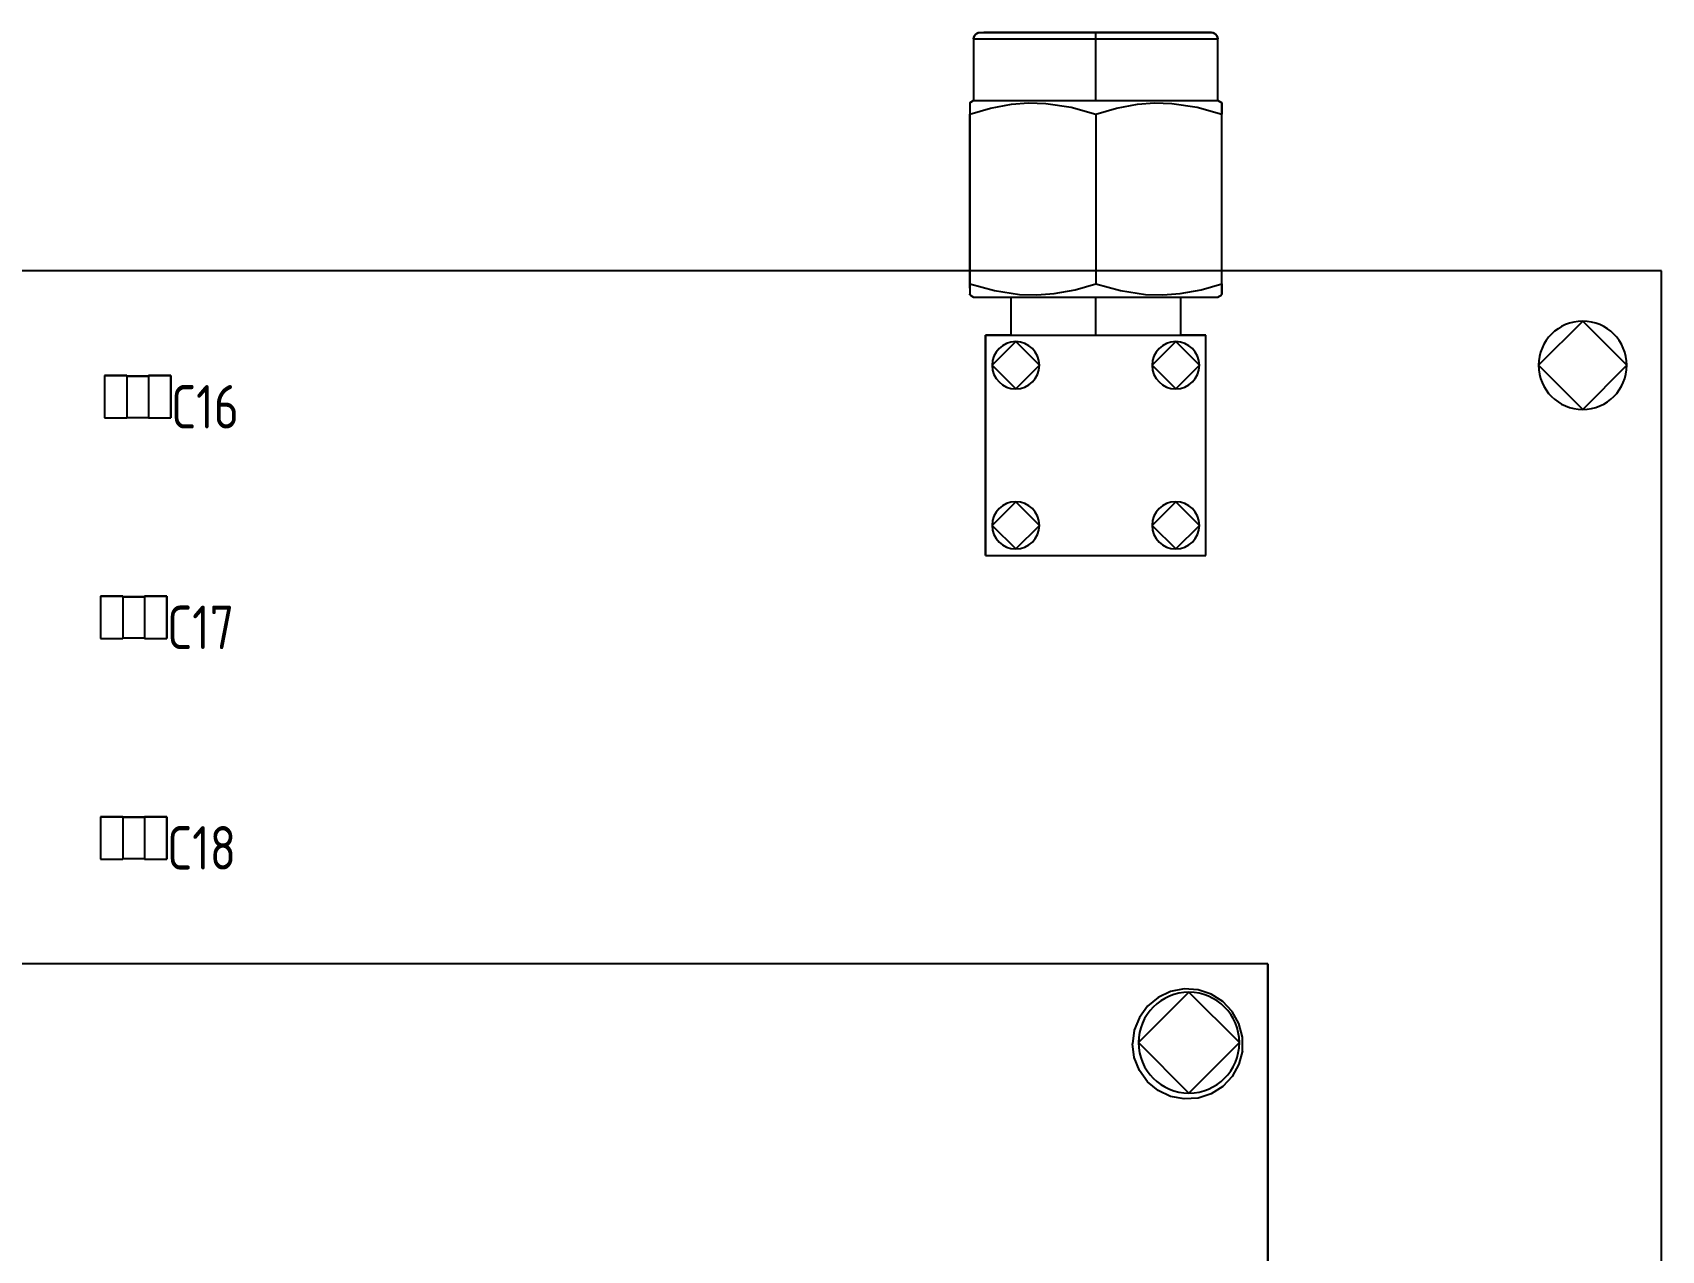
# Model space of a CAD drawing. Header units: inches. Extents: x 0 to 841, y -594 to 0.
# Drawn here: x 342 to 393.7, y -91.8 to -53.2 of the extents above; entities that cross this region are included whole.
import ezdxf

# ---------------------------------------------------------------- set-up
doc = ezdxf.new("R2010")
doc.units = ezdxf.units.IN
doc.header["$MEASUREMENT"] = 0
doc.styles.add('GOST type A0', font='gost.TTF', dxfattribs={"height": 2.116667})

msp = doc.modelspace()

# ---------------------------------------------------------------- linework, layer by layer
at = {"color": 7}
for p, q in [((371.97, -53.252), (371.938, -53.294)), ((371.938, -53.294), (371.97, -53.252)), ((371.97, -53.252), (371.938, -53.294)), ((371.938, -53.294), (371.97, -53.252)), ((371.97, -53.252), (371.938, -53.294)), ((371.938, -53.294), (371.97, -53.252)), ((371.97, -53.252), (371.938, -53.294)), ((371.938, -53.294), (371.97, -53.252)), ((372.011, -53.221), (371.97, -53.252)), ((371.97, -53.252), (372.011, -53.221)), ((372.011, -53.221), (371.97, -53.252)), ((371.97, -53.252), (372.011, -53.221)), ((372.011, -53.221), (371.97, -53.252)), ((371.97, -53.252), (372.011, -53.221)), ((372.011, -53.221), (371.97, -53.252)), ((371.97, -53.252), (372.011, -53.221)), ((372.059, -53.201), (372.011, -53.221)), ((372.011, -53.221), (372.059, -53.201)), ((372.059, -53.201), (372.011, -53.221)), ((372.011, -53.221), (372.059, -53.201)), ((372.059, -53.201), (372.011, -53.221)), ((372.011, -53.221), (372.059, -53.201)), ((372.059, -53.201), (372.011, -53.221)), ((372.011, -53.221), (372.059, -53.201)), ((372.236, -53.194), (372.059, -53.201)), ((372.059, -53.201), (372.236, -53.194)), ((372.236, -53.194), (372.059, -53.201)), ((372.059, -53.201), (372.236, -53.194)), ((372.236, -53.194), (372.059, -53.201)), ((372.059, -53.201), (372.236, -53.194)), ((372.236, -53.194), (372.059, -53.201)), ((372.059, -53.201), (372.236, -53.194)), ((375.786, -53.194), (372.236, -53.194)), ((372.236, -53.194), (372.603, -53.194)), ((375.786, -53.194), (372.236, -53.194)), ((372.236, -53.194), (372.603, -53.194)), ((375.786, -53.194), (372.236, -53.194)), ((372.236, -53.194), (372.603, -53.194)), ((375.786, -53.194), (372.236, -53.194)), ((372.236, -53.194), (372.603, -53.194)), ((372.603, -53.194), (373.187, -53.194)), ((372.603, -53.194), (373.187, -53.194)), ((372.603, -53.194), (373.187, -53.194)), ((372.603, -53.194), (373.187, -53.194)), ((373.187, -53.194), (373.949, -53.194)), ((373.187, -53.194), (373.949, -53.194)), ((373.187, -53.194), (373.949, -53.194)), ((373.187, -53.194), (373.949, -53.194)), ((373.949, -53.194), (374.835, -53.194)), ((373.949, -53.194), (374.835, -53.194)), ((373.949, -53.194), (374.835, -53.194)), ((373.949, -53.194), (374.835, -53.194)), ((374.835, -53.194), (375.786, -53.194)), ((374.835, -53.194), (375.786, -53.194)), ((374.835, -53.194), (375.786, -53.194)), ((374.835, -53.194), (375.786, -53.194)), ((379.461, -53.194), (375.786, -53.194)), ((375.786, -53.194), (376.737, -53.194)), ((375.786, -53.201), (375.786, -53.194)), ((379.461, -53.194), (375.786, -53.194)), ((375.786, -53.194), (376.737, -53.194)), ((375.786, -53.201), (375.786, -53.194)), ((379.461, -53.194), (375.786, -53.194)), ((375.786, -53.194), (376.737, -53.194)), ((375.786, -53.201), (375.786, -53.194)), ((379.461, -53.194), (375.786, -53.194)), ((375.786, -53.194), (376.737, -53.194)), ((375.786, -53.201), (375.786, -53.194)), ((375.786, -53.221), (375.786, -53.201)), ((375.786, -53.221), (375.786, -53.201)), ((375.786, -53.221), (375.786, -53.201)), ((375.786, -53.221), (375.786, -53.201)), ((375.786, -53.252), (375.786, -53.221)), ((375.786, -53.252), (375.786, -53.221)), ((375.786, -53.252), (375.786, -53.221)), ((375.786, -53.252), (375.786, -53.221)), ((375.786, -53.294), (375.786, -53.252)), ((375.786, -53.294), (375.786, -53.252)), ((375.786, -53.294), (375.786, -53.252)), ((375.786, -53.294), (375.786, -53.252)), ((376.737, -53.194), (377.624, -53.194)), ((376.737, -53.194), (377.624, -53.194)), ((376.737, -53.194), (377.624, -53.194)), ((376.737, -53.194), (377.624, -53.194)), ((377.624, -53.194), (378.385, -53.194)), ((377.624, -53.194), (378.385, -53.194)), ((377.624, -53.194), (378.385, -53.194)), ((377.624, -53.194), (378.385, -53.194)), ((378.385, -53.194), (378.969, -53.194)), ((378.385, -53.194), (378.969, -53.194)), ((378.385, -53.194), (378.969, -53.194)), ((378.385, -53.194), (378.969, -53.194)), ((378.969, -53.194), (379.336, -53.194)), ((378.969, -53.194), (379.336, -53.194)), ((378.969, -53.194), (379.336, -53.194)), ((378.969, -53.194), (379.336, -53.194)), ((379.336, -53.194), (379.461, -53.194)), ((379.336, -53.194), (379.461, -53.194)), ((379.336, -53.194), (379.461, -53.194)), ((379.336, -53.194), (379.461, -53.194)), ((379.513, -53.201), (379.461, -53.194)), ((379.461, -53.194), (379.513, -53.201)), ((379.513, -53.201), (379.461, -53.194)), ((379.461, -53.194), (379.513, -53.201)), ((379.513, -53.201), (379.461, -53.194)), ((379.461, -53.194), (379.513, -53.201)), ((379.513, -53.201), (379.461, -53.194)), ((379.461, -53.194), (379.513, -53.201)), ((379.561, -53.221), (379.513, -53.201)), ((379.513, -53.201), (379.561, -53.221)), ((379.561, -53.221), (379.513, -53.201)), ((379.513, -53.201), (379.561, -53.221)), ((379.561, -53.221), (379.513, -53.201)), ((379.513, -53.201), (379.561, -53.221)), ((379.561, -53.221), (379.513, -53.201)), ((379.513, -53.201), (379.561, -53.221)), ((379.602, -53.252), (379.561, -53.221)), ((379.561, -53.221), (379.602, -53.252)), ((379.602, -53.252), (379.561, -53.221)), ((379.561, -53.221), (379.602, -53.252)), ((379.602, -53.252), (379.561, -53.221)), ((379.561, -53.221), (379.602, -53.252)), ((379.602, -53.252), (379.561, -53.221)), ((379.561, -53.221), (379.602, -53.252)), ((379.634, -53.294), (379.602, -53.252)), ((379.602, -53.252), (379.634, -53.294)), ((379.634, -53.294), (379.602, -53.252)), ((379.602, -53.252), (379.634, -53.294)), ((379.634, -53.294), (379.602, -53.252)), ((379.602, -53.252), (379.634, -53.294)), ((379.634, -53.294), (379.602, -53.252)), ((379.602, -53.252), (379.634, -53.294)), ((371.918, -53.342), (371.911, -53.394)), ((371.911, -53.394), (371.918, -53.342)), ((371.918, -53.342), (371.911, -53.394)), ((371.911, -53.394), (371.918, -53.342)), ((371.918, -53.342), (371.911, -53.394)), ((371.911, -53.394), (371.918, -53.342)), ((371.918, -53.342), (371.911, -53.394)), ((371.911, -53.394), (371.918, -53.342)), ((371.911, -53.394), (371.911, -55.354)), ((371.911, -53.394), (372.043, -53.394)), ((371.911, -53.394), (371.911, -55.354)), ((371.911, -53.394), (371.911, -55.354)), ((371.911, -53.394), (372.043, -53.394)), ((371.911, -53.394), (371.911, -55.354)), ((371.911, -53.394), (371.911, -55.354)), ((371.911, -53.394), (372.043, -53.394)), ((371.911, -53.394), (371.911, -55.354)), ((371.911, -53.394), (371.911, -55.354)), ((371.911, -53.394), (372.043, -53.394)), ((371.911, -53.394), (371.911, -55.354)), ((371.938, -53.294), (371.918, -53.342)), ((371.918, -53.342), (371.938, -53.294)), ((371.938, -53.294), (371.918, -53.342)), ((371.918, -53.342), (371.938, -53.294)), ((371.938, -53.294), (371.918, -53.342)), ((371.918, -53.342), (371.938, -53.294)), ((371.938, -53.294), (371.918, -53.342)), ((371.918, -53.342), (371.938, -53.294)), ((372.043, -53.394), (372.43, -53.394)), ((372.043, -53.394), (372.43, -53.394)), ((372.043, -53.394), (372.43, -53.394)), ((372.043, -53.394), (372.43, -53.394)), ((372.43, -53.394), (373.046, -53.394)), ((372.43, -53.394), (373.046, -53.394)), ((372.43, -53.394), (373.046, -53.394)), ((372.43, -53.394), (373.046, -53.394)), ((373.046, -53.394), (373.849, -53.394)), ((373.046, -53.394), (373.849, -53.394)), ((373.046, -53.394), (373.849, -53.394)), ((373.046, -53.394), (373.849, -53.394)), ((373.849, -53.394), (374.783, -53.394)), ((373.849, -53.394), (374.783, -53.394)), ((373.849, -53.394), (374.783, -53.394)), ((373.849, -53.394), (374.783, -53.394)), ((374.783, -53.394), (375.786, -53.394)), ((374.783, -53.394), (375.786, -53.394)), ((374.783, -53.394), (375.786, -53.394)), ((374.783, -53.394), (375.786, -53.394)), ((375.786, -53.342), (375.786, -53.294)), ((375.786, -53.342), (375.786, -53.294)), ((375.786, -53.342), (375.786, -53.294)), ((375.786, -53.342), (375.786, -53.294)), ((375.786, -53.394), (375.786, -53.342)), ((375.786, -53.394), (375.786, -53.342)), ((375.786, -53.394), (375.786, -53.342)), ((375.786, -53.394), (375.786, -53.342)), ((375.786, -53.394), (376.789, -53.394)), ((375.786, -55.354), (375.786, -53.394)), ((375.786, -53.394), (376.789, -53.394)), ((375.786, -55.354), (375.786, -53.394)), ((375.786, -53.394), (376.789, -53.394)), ((375.786, -55.354), (375.786, -53.394)), ((375.786, -53.394), (376.789, -53.394)), ((375.786, -55.354), (375.786, -53.394)), ((376.789, -53.394), (377.724, -53.394)), ((376.789, -53.394), (377.724, -53.394)), ((376.789, -53.394), (377.724, -53.394)), ((376.789, -53.394), (377.724, -53.394)), ((377.724, -53.394), (378.526, -53.394)), ((377.724, -53.394), (378.526, -53.394)), ((377.724, -53.394), (378.526, -53.394)), ((377.724, -53.394), (378.526, -53.394)), ((378.526, -53.394), (379.142, -53.394)), ((378.526, -53.394), (379.142, -53.394)), ((378.526, -53.394), (379.142, -53.394)), ((378.526, -53.394), (379.142, -53.394)), ((379.142, -53.394), (379.529, -53.394)), ((379.142, -53.394), (379.529, -53.394)), ((379.142, -53.394), (379.529, -53.394)), ((379.142, -53.394), (379.529, -53.394)), ((379.529, -53.394), (379.661, -53.394)), ((379.529, -53.394), (379.661, -53.394)), ((379.529, -53.394), (379.661, -53.394)), ((379.529, -53.394), (379.661, -53.394)), ((379.654, -53.342), (379.634, -53.294)), ((379.634, -53.294), (379.654, -53.342)), ((379.654, -53.342), (379.634, -53.294)), ((379.634, -53.294), (379.654, -53.342)), ((379.654, -53.342), (379.634, -53.294)), ((379.634, -53.294), (379.654, -53.342)), ((379.654, -53.342), (379.634, -53.294)), ((379.634, -53.294), (379.654, -53.342)), ((379.661, -53.394), (379.654, -53.342)), ((379.654, -53.342), (379.661, -53.394)), ((379.661, -53.394), (379.654, -53.342)), ((379.654, -53.342), (379.661, -53.394)), ((379.661, -53.394), (379.654, -53.342)), ((379.654, -53.342), (379.661, -53.394)), ((379.661, -53.394), (379.654, -53.342)), ((379.654, -53.342), (379.661, -53.394)), ((379.661, -55.354), (379.661, -53.394)), ((379.661, -55.354), (379.661, -53.394)), ((379.661, -55.354), (379.661, -53.394)), ((379.661, -55.354), (379.661, -53.394)), ((379.661, -55.354), (379.661, -53.394)), ((379.661, -55.354), (379.661, -53.394)), ((379.661, -55.354), (379.661, -53.394)), ((379.661, -55.354), (379.661, -53.394)), ((371.911, -55.354), (371.786, -55.426)), ((371.786, -55.426), (371.911, -55.354)), ((371.911, -55.354), (371.786, -55.426)), ((371.786, -55.426), (371.911, -55.354)), ((371.911, -55.354), (371.786, -55.426)), ((371.786, -55.426), (371.911, -55.354)), ((371.911, -55.354), (371.786, -55.426)), ((371.786, -55.426), (371.911, -55.354)), ((371.786, -55.426), (371.786, -55.783)), ((371.786, -55.426), (371.786, -55.451)), ((371.786, -55.426), (371.786, -55.783)), ((371.786, -55.426), (371.786, -55.451)), ((371.786, -55.426), (371.786, -55.783)), ((371.786, -55.426), (371.786, -55.451)), ((371.786, -55.426), (371.786, -55.783)), ((371.786, -55.426), (371.786, -55.451)), ((371.786, -55.451), (371.786, -55.523)), ((371.786, -55.451), (371.786, -55.523)), ((371.786, -55.451), (371.786, -55.523)), ((371.786, -55.451), (371.786, -55.523)), ((371.786, -55.523), (371.786, -55.636)), ((371.786, -55.523), (371.786, -55.636)), ((371.786, -55.523), (371.786, -55.636)), ((371.786, -55.523), (371.786, -55.636)), ((371.786, -55.783), (372.443, -55.594)), ((371.786, -55.783), (372.443, -55.594)), ((371.786, -55.783), (372.443, -55.594)), ((371.786, -55.783), (372.443, -55.594)), ((371.786, -55.636), (371.786, -55.783)), ((371.786, -55.636), (371.786, -55.783)), ((371.786, -55.636), (371.786, -55.783)), ((371.786, -55.636), (371.786, -55.783)), ((371.786, -55.783), (371.786, -61.164)), ((371.786, -61.164), (371.786, -55.783)), ((371.786, -55.783), (371.786, -61.164)), ((371.786, -61.164), (371.786, -55.783)), ((371.786, -55.783), (371.786, -61.164)), ((371.786, -61.164), (371.786, -55.783)), ((371.786, -55.783), (371.786, -61.164)), ((371.786, -61.164), (371.786, -55.783)), ((371.911, -55.354), (372.043, -55.354)), ((371.911, -55.354), (372.043, -55.354)), ((371.911, -55.354), (372.043, -55.354)), ((371.911, -55.354), (372.043, -55.354)), ((372.043, -55.354), (372.43, -55.354)), ((372.043, -55.354), (372.43, -55.354)), ((372.043, -55.354), (372.43, -55.354)), ((372.043, -55.354), (372.43, -55.354)), ((372.43, -55.354), (373.046, -55.354)), ((372.43, -55.354), (373.046, -55.354)), ((372.43, -55.354), (373.046, -55.354)), ((372.43, -55.354), (373.046, -55.354)), ((372.443, -55.594), (373.108, -55.471)), ((372.443, -55.594), (373.108, -55.471)), ((372.443, -55.594), (373.108, -55.471)), ((372.443, -55.594), (373.108, -55.471)), ((373.046, -55.354), (373.849, -55.354)), ((373.046, -55.354), (373.849, -55.354)), ((373.046, -55.354), (373.849, -55.354)), ((373.046, -55.354), (373.849, -55.354)), ((373.108, -55.471), (373.653, -55.428)), ((373.108, -55.471), (373.653, -55.428)), ((373.108, -55.471), (373.653, -55.428)), ((373.108, -55.471), (373.653, -55.428)), ((373.653, -55.428), (374.203, -55.443)), ((373.653, -55.428), (374.203, -55.443)), ((373.653, -55.428), (374.203, -55.443)), ((373.653, -55.428), (374.203, -55.443)), ((373.849, -55.354), (374.783, -55.354)), ((373.849, -55.354), (374.783, -55.354)), ((373.849, -55.354), (374.783, -55.354)), ((373.849, -55.354), (374.783, -55.354)), ((374.203, -55.443), (375.002, -55.564)), ((374.203, -55.443), (375.002, -55.564)), ((374.203, -55.443), (375.002, -55.564)), ((374.203, -55.443), (375.002, -55.564)), ((374.783, -55.354), (375.786, -55.354)), ((374.783, -55.354), (375.786, -55.354)), ((374.783, -55.354), (375.786, -55.354)), ((374.783, -55.354), (375.786, -55.354)), ((375.002, -55.564), (375.786, -55.783)), ((375.002, -55.564), (375.786, -55.783)), ((375.002, -55.564), (375.786, -55.783)), ((375.002, -55.564), (375.786, -55.783)), ((375.786, -55.354), (376.789, -55.354)), ((375.786, -55.354), (376.789, -55.354)), ((375.786, -55.354), (376.789, -55.354)), ((375.786, -55.354), (376.789, -55.354)), ((375.786, -55.783), (376.443, -55.594)), ((375.786, -55.783), (376.443, -55.594)), ((375.786, -55.783), (376.443, -55.594)), ((375.786, -55.783), (376.443, -55.594)), ((375.786, -55.783), (375.786, -61.164)), ((375.786, -55.783), (375.786, -61.164)), ((375.786, -55.783), (375.786, -61.164)), ((375.786, -55.783), (375.786, -61.164)), ((376.443, -55.594), (377.108, -55.471)), ((376.443, -55.594), (377.108, -55.471)), ((376.443, -55.594), (377.108, -55.471)), ((376.443, -55.594), (377.108, -55.471)), ((376.789, -55.354), (377.724, -55.354)), ((376.789, -55.354), (377.724, -55.354)), ((376.789, -55.354), (377.724, -55.354)), ((376.789, -55.354), (377.724, -55.354)), ((377.108, -55.471), (377.653, -55.428)), ((377.108, -55.471), (377.653, -55.428)), ((377.108, -55.471), (377.653, -55.428)), ((377.108, -55.471), (377.653, -55.428)), ((377.653, -55.428), (378.203, -55.443)), ((377.653, -55.428), (378.203, -55.443)), ((377.653, -55.428), (378.203, -55.443)), ((377.653, -55.428), (378.203, -55.443)), ((377.724, -55.354), (378.526, -55.354)), ((377.724, -55.354), (378.526, -55.354)), ((377.724, -55.354), (378.526, -55.354)), ((377.724, -55.354), (378.526, -55.354)), ((378.203, -55.443), (379.002, -55.564)), ((378.203, -55.443), (379.002, -55.564)), ((378.203, -55.443), (379.002, -55.564)), ((378.203, -55.443), (379.002, -55.564)), ((378.526, -55.354), (379.142, -55.354)), ((378.526, -55.354), (379.142, -55.354)), ((378.526, -55.354), (379.142, -55.354)), ((378.526, -55.354), (379.142, -55.354)), ((379.002, -55.564), (379.786, -55.783)), ((379.002, -55.564), (379.786, -55.783)), ((379.002, -55.564), (379.786, -55.783)), ((379.002, -55.564), (379.786, -55.783)), ((379.142, -55.354), (379.529, -55.354)), ((379.142, -55.354), (379.529, -55.354)), ((379.142, -55.354), (379.529, -55.354)), ((379.142, -55.354), (379.529, -55.354)), ((379.529, -55.354), (379.661, -55.354)), ((379.529, -55.354), (379.661, -55.354)), ((379.529, -55.354), (379.661, -55.354)), ((379.529, -55.354), (379.661, -55.354)), ((379.786, -55.426), (379.661, -55.354)), ((379.661, -55.354), (379.786, -55.426)), ((379.786, -55.426), (379.661, -55.354)), ((379.661, -55.354), (379.786, -55.426)), ((379.786, -55.426), (379.661, -55.354)), ((379.661, -55.354), (379.786, -55.426)), ((379.786, -55.426), (379.661, -55.354)), ((379.661, -55.354), (379.786, -55.426)), ((379.786, -55.783), (379.786, -55.426)), ((379.786, -55.426), (379.786, -55.451)), ((379.786, -55.783), (379.786, -55.426)), ((379.786, -55.426), (379.786, -55.451)), ((379.786, -55.783), (379.786, -55.426)), ((379.786, -55.426), (379.786, -55.451)), ((379.786, -55.783), (379.786, -55.426)), ((379.786, -55.426), (379.786, -55.451)), ((379.786, -55.451), (379.786, -55.523)), ((379.786, -55.451), (379.786, -55.523)), ((379.786, -55.451), (379.786, -55.523)), ((379.786, -55.451), (379.786, -55.523)), ((379.786, -55.523), (379.786, -55.636)), ((379.786, -55.523), (379.786, -55.636)), ((379.786, -55.523), (379.786, -55.636)), ((379.786, -55.523), (379.786, -55.636)), ((379.786, -55.636), (379.786, -55.783)), ((379.786, -55.636), (379.786, -55.783)), ((379.786, -55.636), (379.786, -55.783)), ((379.786, -55.636), (379.786, -55.783)), ((379.786, -61.164), (379.786, -55.783)), ((379.786, -61.164), (379.786, -55.783)), ((379.786, -61.164), (379.786, -55.783)), ((379.786, -61.164), (379.786, -55.783)), ((379.786, -61.164), (379.786, -55.783)), ((379.786, -61.164), (379.786, -55.783)), ((379.786, -61.164), (379.786, -55.783)), ((379.786, -61.164), (379.786, -55.783)), ((393.746, -60.754), (272.646, -60.754)), ((393.746, -241.354), (393.746, -60.754)), ((371.786, -61.164), (371.786, -61.311)), ((371.786, -61.311), (371.786, -61.164)), ((371.786, -61.164), (372.57, -61.384)), ((371.786, -61.164), (371.786, -61.311)), ((371.786, -61.311), (371.786, -61.164)), ((371.786, -61.164), (372.57, -61.384)), ((371.786, -61.164), (371.786, -61.311)), ((371.786, -61.311), (371.786, -61.164)), ((371.786, -61.164), (372.57, -61.384)), ((371.786, -61.164), (371.786, -61.311)), ((371.786, -61.311), (371.786, -61.164)), ((371.786, -61.164), (372.57, -61.384)), ((371.786, -61.311), (371.786, -61.497)), ((371.786, -61.311), (371.786, -61.425)), ((371.786, -61.311), (371.786, -61.497)), ((371.786, -61.311), (371.786, -61.425)), ((371.786, -61.311), (371.786, -61.497)), ((371.786, -61.311), (371.786, -61.425)), ((371.786, -61.311), (371.786, -61.497)), ((371.786, -61.311), (371.786, -61.425)), ((371.786, -61.425), (371.786, -61.497)), ((371.786, -61.425), (371.786, -61.497)), ((371.786, -61.425), (371.786, -61.497)), ((371.786, -61.425), (371.786, -61.497)), ((371.786, -61.497), (371.786, -61.522)), ((371.786, -61.522), (371.786, -61.497)), ((371.786, -61.497), (371.786, -61.522)), ((371.786, -61.522), (371.786, -61.497)), ((371.786, -61.497), (371.786, -61.522)), ((371.786, -61.522), (371.786, -61.497)), ((371.786, -61.497), (371.786, -61.522)), ((371.786, -61.522), (371.786, -61.497)), ((371.786, -61.522), (371.911, -61.594)), ((371.786, -61.522), (371.911, -61.594)), ((371.786, -61.522), (371.911, -61.594)), ((371.786, -61.522), (371.911, -61.594)), ((371.786, -61.522), (371.911, -61.594)), ((371.786, -61.522), (371.911, -61.594)), ((371.786, -61.522), (371.911, -61.594)), ((371.786, -61.522), (371.911, -61.594)), ((372.57, -61.384), (373.369, -61.505)), ((372.57, -61.384), (373.369, -61.505)), ((372.57, -61.384), (373.369, -61.505)), ((372.57, -61.384), (373.369, -61.505)), ((373.369, -61.505), (373.919, -61.52)), ((373.369, -61.505), (373.919, -61.52)), ((373.369, -61.505), (373.919, -61.52)), ((373.369, -61.505), (373.919, -61.52)), ((373.919, -61.52), (374.465, -61.477)), ((373.919, -61.52), (374.465, -61.477)), ((373.919, -61.52), (374.465, -61.477)), ((373.919, -61.52), (374.465, -61.477)), ((374.465, -61.477), (375.129, -61.354)), ((374.465, -61.477), (375.129, -61.354)), ((374.465, -61.477), (375.129, -61.354)), ((374.465, -61.477), (375.129, -61.354)), ((375.129, -61.354), (375.786, -61.164)), ((375.129, -61.354), (375.786, -61.164)), ((375.129, -61.354), (375.786, -61.164)), ((375.129, -61.354), (375.786, -61.164)), ((375.786, -61.164), (376.57, -61.384)), ((375.786, -61.164), (376.57, -61.384)), ((375.786, -61.164), (376.57, -61.384)), ((375.786, -61.164), (376.57, -61.384)), ((376.57, -61.384), (377.369, -61.505)), ((376.57, -61.384), (377.369, -61.505)), ((376.57, -61.384), (377.369, -61.505)), ((376.57, -61.384), (377.369, -61.505)), ((377.369, -61.505), (377.919, -61.52)), ((377.369, -61.505), (377.919, -61.52)), ((377.369, -61.505), (377.919, -61.52)), ((377.369, -61.505), (377.919, -61.52)), ((377.919, -61.52), (378.465, -61.477)), ((377.919, -61.52), (378.465, -61.477)), ((377.919, -61.52), (378.465, -61.477)), ((377.919, -61.52), (378.465, -61.477)), ((378.465, -61.477), (379.129, -61.354)), ((378.465, -61.477), (379.129, -61.354)), ((378.465, -61.477), (379.129, -61.354)), ((378.465, -61.477), (379.129, -61.354)), ((379.129, -61.354), (379.786, -61.164)), ((379.129, -61.354), (379.786, -61.164)), ((379.129, -61.354), (379.786, -61.164)), ((379.129, -61.354), (379.786, -61.164)), ((379.661, -61.594), (379.786, -61.522)), ((379.661, -61.594), (379.786, -61.522)), ((379.661, -61.594), (379.786, -61.522)), ((379.661, -61.594), (379.786, -61.522)), ((379.661, -61.594), (379.786, -61.522)), ((379.661, -61.594), (379.786, -61.522)), ((379.661, -61.594), (379.786, -61.522)), ((379.661, -61.594), (379.786, -61.522)), ((379.786, -61.497), (379.786, -61.164)), ((379.786, -61.164), (379.786, -61.311)), ((379.786, -61.497), (379.786, -61.164)), ((379.786, -61.164), (379.786, -61.311)), ((379.786, -61.497), (379.786, -61.164)), ((379.786, -61.164), (379.786, -61.311)), ((379.786, -61.497), (379.786, -61.164)), ((379.786, -61.164), (379.786, -61.311)), ((379.786, -61.311), (379.786, -61.425)), ((379.786, -61.311), (379.786, -61.425)), ((379.786, -61.311), (379.786, -61.425)), ((379.786, -61.311), (379.786, -61.425)), ((379.786, -61.425), (379.786, -61.497)), ((379.786, -61.425), (379.786, -61.497)), ((379.786, -61.425), (379.786, -61.497)), ((379.786, -61.425), (379.786, -61.497)), ((379.786, -61.522), (379.786, -61.497)), ((379.786, -61.522), (379.786, -61.497)), ((379.786, -61.522), (379.786, -61.497)), ((379.786, -61.522), (379.786, -61.497)), ((379.786, -61.522), (379.786, -61.497)), ((379.786, -61.522), (379.786, -61.497)), ((379.786, -61.522), (379.786, -61.497)), ((379.786, -61.522), (379.786, -61.497)), ((371.911, -61.594), (373.086, -61.594)), ((371.911, -61.594), (372.043, -61.594)), ((371.911, -61.594), (373.086, -61.594)), ((371.911, -61.594), (372.043, -61.594)), ((371.911, -61.594), (373.086, -61.594)), ((371.911, -61.594), (372.043, -61.594)), ((371.911, -61.594), (373.086, -61.594)), ((371.911, -61.594), (372.043, -61.594)), ((372.043, -61.594), (372.43, -61.594)), ((372.043, -61.594), (372.43, -61.594)), ((372.043, -61.594), (372.43, -61.594)), ((372.043, -61.594), (372.43, -61.594)), ((372.43, -61.594), (373.046, -61.594)), ((372.43, -61.594), (373.046, -61.594)), ((372.43, -61.594), (373.046, -61.594)), ((372.43, -61.594), (373.046, -61.594)), ((373.046, -61.594), (373.849, -61.594)), ((373.046, -61.594), (373.849, -61.594)), ((373.046, -61.594), (373.849, -61.594)), ((373.046, -61.594), (373.849, -61.594)), ((373.086, -61.594), (373.086, -62.794)), ((373.086, -61.594), (373.086, -62.794)), ((373.086, -61.594), (373.086, -62.794)), ((373.086, -61.594), (373.086, -62.794)), ((373.086, -61.594), (373.086, -62.794)), ((373.086, -61.594), (373.086, -62.794)), ((373.086, -61.594), (373.086, -62.794)), ((373.086, -61.594), (373.086, -62.794)), ((373.849, -61.594), (374.783, -61.594)), ((373.849, -61.594), (374.783, -61.594)), ((373.849, -61.594), (374.783, -61.594)), ((373.849, -61.594), (374.783, -61.594)), ((374.783, -61.594), (375.786, -61.594)), ((374.783, -61.594), (375.786, -61.594)), ((374.783, -61.594), (375.786, -61.594)), ((374.783, -61.594), (375.786, -61.594)), ((375.786, -61.594), (376.789, -61.594)), ((375.786, -62.794), (375.786, -61.594)), ((375.786, -61.594), (376.789, -61.594)), ((375.786, -62.794), (375.786, -61.594)), ((375.786, -61.594), (376.789, -61.594)), ((375.786, -62.794), (375.786, -61.594)), ((375.786, -61.594), (376.789, -61.594)), ((375.786, -62.794), (375.786, -61.594)), ((376.789, -61.594), (377.724, -61.594)), ((376.789, -61.594), (377.724, -61.594)), ((376.789, -61.594), (377.724, -61.594)), ((376.789, -61.594), (377.724, -61.594)), ((377.724, -61.594), (378.526, -61.594)), ((377.724, -61.594), (378.526, -61.594)), ((377.724, -61.594), (378.526, -61.594)), ((377.724, -61.594), (378.526, -61.594)), ((378.486, -62.794), (378.486, -61.594)), ((378.486, -61.594), (379.661, -61.594)), ((378.486, -62.794), (378.486, -61.594)), ((378.486, -62.794), (378.486, -61.594)), ((378.486, -61.594), (379.661, -61.594)), ((378.486, -62.794), (378.486, -61.594)), ((378.486, -62.794), (378.486, -61.594)), ((378.486, -61.594), (379.661, -61.594)), ((378.486, -62.794), (378.486, -61.594)), ((378.486, -62.794), (378.486, -61.594)), ((378.486, -61.594), (379.661, -61.594)), ((378.486, -62.794), (378.486, -61.594)), ((378.526, -61.594), (379.142, -61.594)), ((378.526, -61.594), (379.142, -61.594)), ((378.526, -61.594), (379.142, -61.594)), ((378.526, -61.594), (379.142, -61.594)), ((379.142, -61.594), (379.529, -61.594)), ((379.142, -61.594), (379.529, -61.594)), ((379.142, -61.594), (379.529, -61.594)), ((379.142, -61.594), (379.529, -61.594)), ((379.529, -61.594), (379.661, -61.594)), ((379.529, -61.594), (379.661, -61.594)), ((379.529, -61.594), (379.661, -61.594)), ((379.529, -61.594), (379.661, -61.594)), ((391.246, -62.354), (389.846, -63.754)), ((392.646, -63.754), (391.246, -62.354)), ((373.086, -62.794), (372.286, -62.794)), ((372.286, -62.794), (372.286, -69.794)), ((372.286, -69.794), (372.286, -62.794)), ((372.286, -62.794), (379.286, -62.794)), ((373.086, -62.794), (372.286, -62.794)), ((372.286, -62.794), (372.286, -69.794)), ((372.286, -69.794), (372.286, -62.794)), ((372.286, -62.794), (379.286, -62.794)), ((373.086, -62.794), (372.286, -62.794)), ((372.286, -62.794), (372.286, -69.794)), ((372.286, -69.794), (372.286, -62.794)), ((372.286, -62.794), (379.286, -62.794)), ((373.086, -62.794), (372.286, -62.794)), ((372.286, -62.794), (372.286, -69.794)), ((372.286, -69.794), (372.286, -62.794)), ((372.286, -62.794), (379.286, -62.794)), ((373.246, -63.004), (372.496, -63.754)), ((373.996, -63.754), (373.246, -63.004)), ((378.326, -63.004), (377.576, -63.754)), ((379.076, -63.754), (378.326, -63.004)), ((379.286, -62.794), (378.486, -62.794)), ((379.286, -62.794), (378.486, -62.794)), ((379.286, -62.794), (378.486, -62.794)), ((379.286, -62.794), (378.486, -62.794)), ((379.286, -69.794), (379.286, -62.794)), ((379.286, -69.794), (379.286, -62.794)), ((379.286, -69.794), (379.286, -62.794)), ((379.286, -69.794), (379.286, -62.794)), ((379.286, -69.794), (379.286, -62.794)), ((379.286, -69.794), (379.286, -62.794)), ((379.286, -69.794), (379.286, -62.794)), ((379.286, -69.794), (379.286, -62.794)), ((344.318, -64.081), (344.318, -65.427)), ((345.029, -64.081), (344.318, -64.081)), ((344.318, -64.081), (344.318, -65.427)), ((344.318, -64.081), (345.029, -64.081)), ((344.318, -64.081), (344.318, -65.427)), ((345.029, -64.081), (344.318, -64.081)), ((344.318, -64.081), (344.318, -65.427)), ((344.318, -64.081), (345.029, -64.081)), ((345.029, -64.1), (345.029, -64.081)), ((345.029, -64.081), (345.029, -65.427)), ((345.029, -64.1), (345.029, -64.081)), ((345.029, -64.081), (345.029, -65.427)), ((345.715, -64.1), (345.029, -64.1)), ((345.029, -64.1), (345.715, -64.1)), ((345.715, -64.1), (345.029, -64.1)), ((345.029, -64.1), (345.715, -64.1)), ((346.426, -64.081), (345.715, -64.081)), ((345.715, -64.081), (345.715, -64.1)), ((345.715, -64.081), (345.715, -65.427)), ((345.715, -64.081), (346.426, -64.081)), ((346.426, -64.081), (345.715, -64.081)), ((345.715, -64.081), (345.715, -64.1)), ((345.715, -64.081), (345.715, -65.427)), ((345.715, -64.081), (346.426, -64.081)), ((346.426, -65.427), (346.426, -64.081)), ((346.426, -64.081), (346.426, -65.427)), ((346.426, -65.427), (346.426, -64.081)), ((346.426, -64.081), (346.426, -65.427)), ((372.496, -63.754), (373.246, -64.504)), ((373.246, -64.504), (373.996, -63.754)), ((377.576, -63.754), (378.326, -64.504)), ((378.326, -64.504), (379.076, -63.754)), ((389.846, -63.754), (391.246, -65.154)), ((391.246, -65.154), (392.646, -63.754)), ((344.318, -65.427), (345.029, -65.427)), ((344.318, -65.427), (345.029, -65.427)), ((344.318, -65.427), (345.029, -65.427)), ((344.318, -65.427), (345.029, -65.427)), ((345.029, -65.427), (345.029, -65.408)), ((345.029, -65.408), (345.715, -65.408)), ((345.029, -65.408), (345.715, -65.408)), ((345.029, -65.427), (345.029, -65.408)), ((345.029, -65.408), (345.715, -65.408)), ((345.029, -65.408), (345.715, -65.408)), ((345.715, -65.408), (345.715, -65.427)), ((345.715, -65.408), (345.715, -65.427)), ((345.715, -65.427), (346.426, -65.427)), ((345.715, -65.427), (346.426, -65.427)), ((345.715, -65.427), (346.426, -65.427)), ((345.715, -65.427), (346.426, -65.427)), ((373.246, -68.084), (372.496, -68.834)), ((373.996, -68.834), (373.246, -68.084)), ((378.326, -68.084), (377.576, -68.834)), ((379.076, -68.834), (378.326, -68.084)), ((372.496, -68.834), (373.246, -69.584)), ((373.246, -69.584), (373.996, -68.834)), ((377.576, -68.834), (378.326, -69.584)), ((378.326, -69.584), (379.076, -68.834)), ((372.286, -69.794), (379.286, -69.794)), ((372.286, -69.794), (379.286, -69.794)), ((372.286, -69.794), (379.286, -69.794)), ((372.286, -69.794), (379.286, -69.794)), ((372.286, -69.794), (379.286, -69.794)), ((372.286, -69.794), (379.286, -69.794)), ((372.286, -69.794), (379.286, -69.794)), ((372.286, -69.794), (379.286, -69.794)), ((344.192, -71.081), (344.192, -72.427)), ((344.903, -71.081), (344.192, -71.081)), ((344.192, -71.081), (344.192, -72.427)), ((344.192, -71.081), (344.903, -71.081)), ((344.192, -71.081), (344.192, -72.427)), ((344.903, -71.081), (344.192, -71.081)), ((344.192, -71.081), (344.192, -72.427)), ((344.192, -71.081), (344.903, -71.081)), ((344.903, -71.1), (344.903, -71.081)), ((344.903, -71.081), (344.903, -72.427)), ((344.903, -71.1), (344.903, -71.081)), ((344.903, -71.081), (344.903, -72.427)), ((345.589, -71.1), (344.903, -71.1)), ((344.903, -71.1), (345.589, -71.1)), ((345.589, -71.1), (344.903, -71.1)), ((344.903, -71.1), (345.589, -71.1)), ((346.3, -71.081), (345.589, -71.081)), ((345.589, -71.081), (345.589, -71.1)), ((345.589, -71.081), (345.589, -72.427)), ((345.589, -71.081), (346.3, -71.081)), ((346.3, -71.081), (345.589, -71.081)), ((345.589, -71.081), (345.589, -71.1)), ((345.589, -71.081), (345.589, -72.427)), ((345.589, -71.081), (346.3, -71.081)), ((346.3, -72.427), (346.3, -71.081)), ((346.3, -71.081), (346.3, -72.427)), ((346.3, -72.427), (346.3, -71.081)), ((346.3, -71.081), (346.3, -72.427)), ((344.192, -72.427), (344.903, -72.427)), ((344.192, -72.427), (344.903, -72.427)), ((344.192, -72.427), (344.903, -72.427)), ((344.192, -72.427), (344.903, -72.427)), ((344.903, -72.427), (344.903, -72.408)), ((344.903, -72.408), (345.589, -72.408)), ((344.903, -72.408), (345.589, -72.408)), ((344.903, -72.427), (344.903, -72.408)), ((344.903, -72.408), (345.589, -72.408)), ((344.903, -72.408), (345.589, -72.408)), ((345.589, -72.408), (345.589, -72.427)), ((345.589, -72.408), (345.589, -72.427)), ((345.589, -72.427), (346.3, -72.427)), ((345.589, -72.427), (346.3, -72.427)), ((345.589, -72.427), (346.3, -72.427)), ((345.589, -72.427), (346.3, -72.427)), ((344.192, -78.081), (344.192, -79.427)), ((344.903, -78.081), (344.192, -78.081)), ((344.192, -78.081), (344.192, -79.427)), ((344.192, -78.081), (344.903, -78.081)), ((344.192, -78.081), (344.192, -79.427)), ((344.903, -78.081), (344.192, -78.081)), ((344.192, -78.081), (344.192, -79.427)), ((344.192, -78.081), (344.903, -78.081)), ((344.903, -78.1), (344.903, -78.081)), ((344.903, -78.081), (344.903, -79.427)), ((344.903, -78.1), (344.903, -78.081)), ((344.903, -78.081), (344.903, -79.427)), ((346.3, -78.081), (345.589, -78.081)), ((345.589, -78.081), (345.589, -78.1)), ((345.589, -78.081), (345.589, -79.427)), ((345.589, -78.081), (346.3, -78.081)), ((346.3, -78.081), (345.589, -78.081)), ((345.589, -78.081), (345.589, -78.1)), ((345.589, -78.081), (345.589, -79.427)), ((345.589, -78.081), (346.3, -78.081)), ((346.3, -79.427), (346.3, -78.081)), ((346.3, -78.081), (346.3, -79.427)), ((346.3, -79.427), (346.3, -78.081)), ((346.3, -78.081), (346.3, -79.427)), ((345.589, -78.1), (344.903, -78.1)), ((344.903, -78.1), (345.589, -78.1)), ((345.589, -78.1), (344.903, -78.1)), ((344.903, -78.1), (345.589, -78.1)), ((344.192, -79.427), (344.903, -79.427)), ((344.192, -79.427), (344.903, -79.427)), ((344.192, -79.427), (344.903, -79.427)), ((344.192, -79.427), (344.903, -79.427)), ((344.903, -79.427), (344.903, -79.408)), ((344.903, -79.408), (345.589, -79.408)), ((344.903, -79.408), (345.589, -79.408)), ((344.903, -79.427), (344.903, -79.408)), ((344.903, -79.408), (345.589, -79.408)), ((344.903, -79.408), (345.589, -79.408)), ((345.589, -79.408), (345.589, -79.427)), ((345.589, -79.408), (345.589, -79.427)), ((345.589, -79.427), (346.3, -79.427)), ((345.589, -79.427), (346.3, -79.427)), ((345.589, -79.427), (346.3, -79.427)), ((345.589, -79.427), (346.3, -79.427)), ((381.246, -82.754), (283.246, -82.754)), ((381.246, -82.754), (283.246, -82.754)), ((381.246, -82.754), (283.246, -82.754)), ((381.246, -82.754), (283.246, -82.754)), ((381.246, -142.754), (381.246, -82.754)), ((381.246, -82.754), (381.246, -142.754)), ((381.246, -142.754), (381.246, -82.754)), ((381.246, -82.754), (381.246, -142.754)), ((378.746, -83.654), (377.146, -85.254)), ((378.165, -83.63), (377.768, -83.816)), ((378.165, -83.63), (377.768, -83.816)), ((378.596, -83.547), (378.165, -83.63)), ((378.596, -83.547), (378.165, -83.63)), ((379.034, -83.575), (378.596, -83.547)), ((379.034, -83.575), (378.596, -83.547)), ((380.346, -85.254), (378.746, -83.654)), ((379.451, -83.711), (379.034, -83.575)), ((379.451, -83.711), (379.034, -83.575)), ((379.821, -83.946), (379.451, -83.711)), ((379.821, -83.946), (379.451, -83.711)), ((377.43, -84.096), (377.172, -84.451)), ((377.43, -84.096), (377.172, -84.451)), ((377.768, -83.816), (377.43, -84.096)), ((377.768, -83.816), (377.43, -84.096)), ((380.122, -84.265), (379.821, -83.946)), ((380.122, -84.265), (379.821, -83.946)), ((380.333, -84.65), (380.122, -84.265)), ((380.333, -84.65), (380.122, -84.265)), ((377.172, -84.451), (377.011, -84.859)), ((377.172, -84.451), (377.011, -84.859)), ((380.442, -85.075), (380.333, -84.65)), ((380.442, -85.075), (380.333, -84.65)), ((377.011, -84.859), (376.956, -85.294)), ((377.011, -84.859), (376.956, -85.294)), ((377.011, -85.729), (376.956, -85.294)), ((377.011, -85.729), (376.956, -85.294)), ((377.146, -85.254), (378.746, -86.854)), ((378.746, -86.854), (380.346, -85.254)), ((380.442, -85.513), (380.442, -85.075)), ((380.442, -85.513), (380.442, -85.075)), ((377.172, -86.137), (377.011, -85.729)), ((377.172, -86.137), (377.011, -85.729)), ((380.442, -85.513), (380.333, -85.938)), ((380.442, -85.513), (380.333, -85.938)), ((377.43, -86.492), (377.172, -86.137)), ((377.43, -86.492), (377.172, -86.137)), ((380.122, -86.323), (379.821, -86.642)), ((380.122, -86.323), (379.821, -86.642)), ((380.333, -85.938), (380.122, -86.323)), ((380.333, -85.938), (380.122, -86.323)), ((377.768, -86.772), (377.43, -86.492)), ((377.768, -86.772), (377.43, -86.492)), ((378.165, -86.958), (377.768, -86.772)), ((378.165, -86.958), (377.768, -86.772)), ((379.821, -86.642), (379.451, -86.877)), ((379.821, -86.642), (379.451, -86.877)), ((378.596, -87.041), (378.165, -86.958)), ((378.596, -87.041), (378.165, -86.958)), ((379.034, -87.013), (378.596, -87.041)), ((379.034, -87.013), (378.596, -87.041)), ((379.451, -86.877), (379.034, -87.013)), ((379.451, -86.877), (379.034, -87.013))]:
    msp.add_line(p, q, dxfattribs=at)
for centre, radius, start, end in [((391.246, -63.754), 1.4, 90, 180), ((391.246, -63.754), 1.4, 0, 90), ((373.246, -63.754), 0.75, 90, 180), ((373.246, -63.754), 0.75, 0, 90), ((378.326, -63.754), 0.75, 90, 180), ((378.326, -63.754), 0.75, 0, 90), ((373.246, -63.754), 0.75, 180, 270), ((373.246, -63.754), 0.75, 270, 0), ((378.326, -63.754), 0.75, 180, 270), ((378.326, -63.754), 0.75, 270, 0), ((391.246, -63.754), 1.4, 180, 270), ((391.246, -63.754), 1.4, 270, 0), ((373.246, -68.834), 0.75, 90, 180), ((373.246, -68.834), 0.75, 0, 90), ((378.326, -68.834), 0.75, 90, 180), ((378.326, -68.834), 0.75, 0, 90), ((373.246, -68.834), 0.75, 180, 270), ((373.246, -68.834), 0.75, 270, 0), ((378.326, -68.834), 0.75, 180, 270), ((378.326, -68.834), 0.75, 270, 0), ((378.746, -85.254), 1.6, 90, 180), ((378.746, -85.254), 1.6, 0, 90), ((378.746, -85.254), 1.6, 180, 270), ((378.746, -85.254), 1.6, 270, 0)]:
    msp.add_arc(centre, radius, start, end, dxfattribs=at)

# ---------------------------------------------------------------- texts
at = {"color": 7, "style": 'GOST type A0'}
for s, p in [('C16', (346.429, -65.761)), ('C17', (346.303, -72.761)), ('C18', (346.303, -79.761))]:
    msp.add_text(s, height=1.3796, dxfattribs=at).set_placement(p)

doc.saveas('drawing.dxf')
